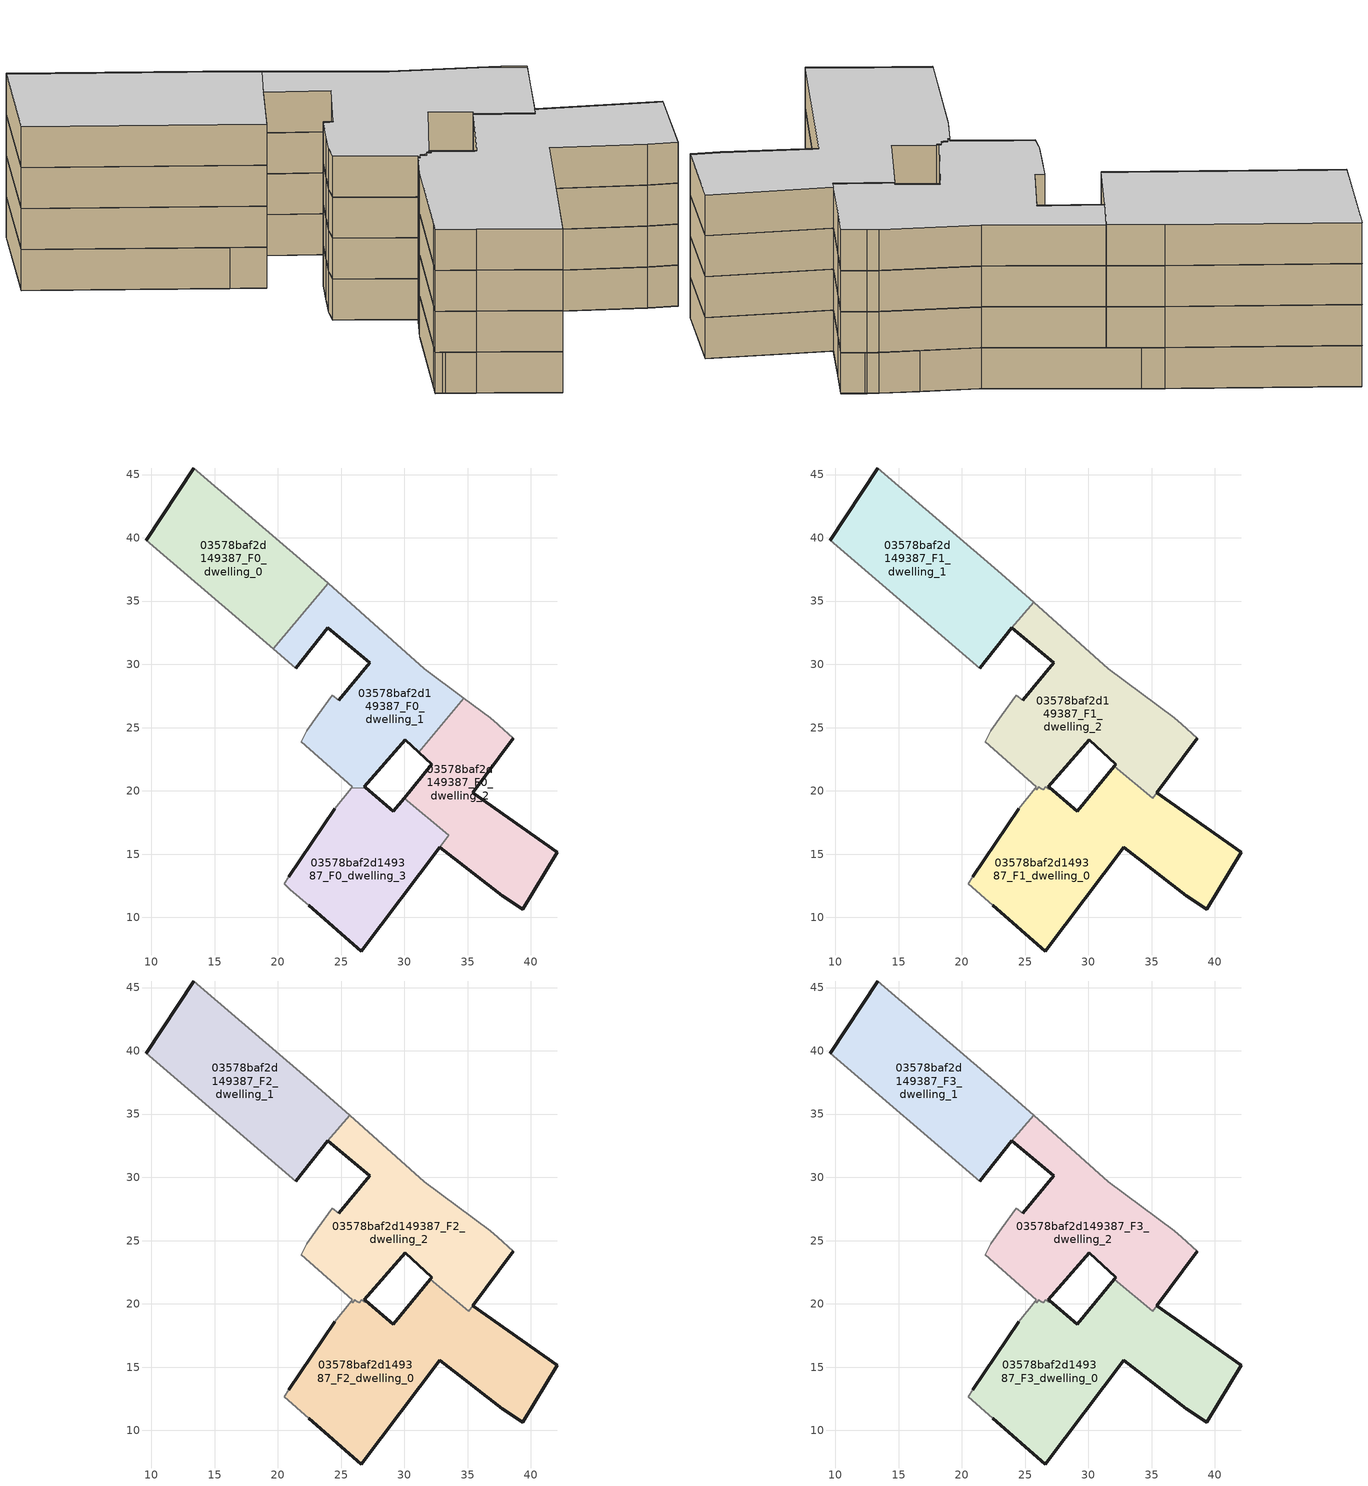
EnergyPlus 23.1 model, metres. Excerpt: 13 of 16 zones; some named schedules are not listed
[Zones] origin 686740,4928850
03578baf2d149387_F0_dwelling_0
 floor ground (EU_floor_Construction): 19.62,31.23 23.99,36.41 22.85,37.42 13.37,45.52 9.59,39.83 z0
 wall outside (EU_wall_Construction): 9.59,39.83 13.37,45.52 z0:3
 wall adiabatic (EU_wall_Construction): 19.62,31.23 9.59,39.83 / 13.37,45.52 22.85,37.42 23.99,36.41 z0:3
 wall to 03578baf2d149387_F0_dwelling_1 (EU_wall_Construction): 23.99,36.41 19.62,31.23 z0:3
03578baf2d149387_F0_dwelling_1
 floor ground (EU_floor_Construction): 31.12,23.08 34.7,27.33 31.57,29.67 23.99,36.41 19.62,31.23 21.4,29.7 23.96,32.9 27.28,30.13 24.81,27.18 24.3,27.57 23.14,25.97 22.27,24.76 21.84,23.9 25.89,20.32 25.8,20.2 26.95,20.25 26.84,20.35 30.05,24.04 z0
 wall outside (EU_wall_Construction): 24.81,27.18 27.28,30.13 23.96,32.9 21.4,29.7 / 31.12,23.08 30.05,24.04 26.84,20.35 26.95,20.25 z0:3
 wall adiabatic (EU_wall_Construction): 21.4,29.7 19.62,31.23 / 23.99,36.41 31.57,29.67 34.7,27.33 / 25.8,20.2 25.89,20.32 21.84,23.9 22.27,24.76 23.14,25.97 24.3,27.57 24.81,27.18 z0:3
 wall to 03578baf2d149387_F0_dwelling_3 (EU_wall_Construction): 26.95,20.25 25.8,20.2 z0:3
 wall to 03578baf2d149387_F0_dwelling_2 (EU_wall_Construction): 34.7,27.33 31.12,23.08 z0:3
03578baf2d149387_F0_dwelling_2
 floor ground (EU_floor_Construction): 39.35,10.65 42.09,15.17 35.39,19.87 37.44,22.61 38.6,24.17 37.47,25.18 37.36,25.28 36.78,25.79 34.7,27.33 31.12,23.08 32.18,22.12 30,19.44 33.51,16.48 32.79,15.54 37.75,11.74 z0
 wall outside (EU_wall_Construction): 30,19.44 32.18,22.12 31.12,23.08 / 38.6,24.17 37.44,22.61 35.39,19.87 42.09,15.17 39.35,10.65 37.75,11.74 32.79,15.54 z0:3
 wall adiabatic (EU_wall_Construction): 34.7,27.33 36.78,25.79 37.36,25.28 37.47,25.18 38.6,24.17 z0:3
 wall to 03578baf2d149387_F0_dwelling_3 (EU_wall_Construction): 32.79,15.54 33.51,16.48 30,19.44 z0:3
03578baf2d149387_F0_dwelling_3
 floor ground (EU_floor_Construction): 26.6,7.35 33.51,16.48 30,19.44 29.13,18.38 26.95,20.25 25.8,20.2 24.51,18.6 20.88,13.23 20.49,12.65 20.83,12.35 21,12.21 22.46,10.95 z0
 wall outside (EU_wall_Construction): 20.88,13.23 24.51,18.6 / 26.95,20.25 29.13,18.38 30,19.44 / 32.79,15.54 26.6,7.35 22.46,10.95 z0:3
 wall adiabatic (EU_wall_Construction): 24.51,18.6 25.8,20.2 / 22.46,10.95 21,12.21 20.83,12.35 20.49,12.65 20.88,13.23 z0:3
03578baf2d149387_F1_dwelling_0
 floor to 03578baf2d149387_F0_dwelling_1 (EU_floor_Construction): 26.23,20.22 26.1,20.34 25.99,20.21 z3
 floor to 03578baf2d149387_F0_dwelling_3 (EU_floor_Construction): 26.6,7.35 33.51,16.48 30,19.44 29.13,18.38 26.95,20.25 26.86,20.14 26.73,20.24 26.54,20.23 26.43,20.11 26.35,20.18 26.32,20.14 26.23,20.22 25.99,20.21 25.91,20.1 25.8,20.2 24.51,18.6 20.88,13.23 20.49,12.65 20.83,12.35 20.91,12.28 22.46,10.95 z3
 floor to 03578baf2d149387_F0_dwelling_2 (EU_floor_Construction): 39.35,10.65 42.09,15.17 35.39,19.87 35.07,19.43 32.06,21.97 30,19.44 33.51,16.48 32.79,15.54 37.75,11.74 z3
 wall outside (EU_wall_Construction): 35.39,19.87 42.09,15.17 39.35,10.65 37.75,11.74 32.79,15.54 26.6,7.35 22.46,10.95 / 20.88,13.23 24.51,18.6 / 26.95,20.25 29.13,18.38 32.06,21.97 z3:6
 wall adiabatic (EU_wall_Construction): 22.46,10.95 20.49,12.65 20.88,13.23 / 24.51,18.6 25.8,20.2 z3:6
 wall to 03578baf2d149387_F1_dwelling_2 (EU_wall_Construction): 25.8,20.2 25.91,20.1 26.1,20.34 26.32,20.14 26.35,20.18 26.43,20.11 26.63,20.33 26.86,20.14 26.95,20.25 / 32.06,21.97 35.07,19.43 35.39,19.87 z3:6
03578baf2d149387_F1_dwelling_1
 floor to 03578baf2d149387_F0_dwelling_0 (EU_floor_Construction): 19.62,31.23 23.99,36.41 22.85,37.42 13.37,45.52 9.59,39.83 z3
 floor to 03578baf2d149387_F0_dwelling_1 (EU_floor_Construction): 23.96,32.9 25.66,34.92 23.99,36.41 19.62,31.23 21.4,29.7 z3
 wall outside (EU_wall_Construction): 23.96,32.9 21.4,29.7 / 9.59,39.83 13.37,45.52 z3:6
 wall adiabatic (EU_wall_Construction): 21.4,29.7 9.59,39.83 / 13.37,45.52 22.85,37.42 25.66,34.92 z3:6
 wall to 03578baf2d149387_F1_dwelling_2 (EU_wall_Construction): 25.66,34.92 23.96,32.9 z3:6
03578baf2d149387_F1_dwelling_2
 floor to 03578baf2d149387_F0_dwelling_1 (EU_floor_Construction): 31.12,23.08 34.7,27.33 31.57,29.67 25.66,34.92 23.96,32.9 27.28,30.13 24.81,27.18 24.3,27.57 23.14,25.97 22.27,24.76 21.84,23.9 25.89,20.32 25.8,20.2 25.99,20.21 26.1,20.34 26.23,20.22 26.54,20.23 26.63,20.33 26.73,20.24 26.95,20.25 26.84,20.35 30.05,24.04 z3
 floor to 03578baf2d149387_F0_dwelling_2 (EU_floor_Construction): 37.44,22.61 38.6,24.17 37.47,25.18 37.36,25.28 36.78,25.79 34.7,27.33 31.12,23.08 32.18,22.12 32.06,21.97 35.07,19.43 z3
 floor to 03578baf2d149387_F0_dwelling_3 (EU_floor_Construction): 26.86,20.14 26.95,20.25 26.73,20.24 z3; 26.43,20.11 26.54,20.23 26.23,20.22 26.32,20.14 26.35,20.18 z3; 25.91,20.1 25.99,20.21 25.8,20.2 z3
 wall outside (EU_wall_Construction): 32.06,21.97 32.18,22.12 30.05,24.04 26.84,20.35 26.95,20.25 / 24.81,27.18 27.28,30.13 23.96,32.9 / 38.6,24.17 37.44,22.61 35.39,19.87 z3:6
 wall adiabatic (EU_wall_Construction): 25.8,20.2 25.89,20.32 21.84,23.9 22.27,24.76 23.14,25.97 24.3,27.57 24.81,27.18 / 25.66,34.92 31.57,29.67 36.78,25.79 37.36,25.28 38.6,24.17 z3:6
03578baf2d149387_F2_dwelling_0
 floor to 03578baf2d149387_F1_dwelling_0 (EU_floor_Construction): 39.35,10.65 42.09,15.17 35.39,19.87 35.07,19.43 32.06,21.97 29.13,18.38 26.95,20.25 26.86,20.14 26.63,20.33 26.43,20.11 26.35,20.18 26.32,20.14 26.1,20.34 25.91,20.1 25.8,20.2 24.51,18.6 20.88,13.23 20.49,12.65 22.46,10.95 26.6,7.35 32.79,15.54 37.75,11.74 z6
 wall outside (EU_wall_Construction): 35.39,19.87 42.09,15.17 39.35,10.65 37.75,11.74 32.79,15.54 26.6,7.35 22.46,10.95 / 20.88,13.23 24.51,18.6 / 26.95,20.25 29.13,18.38 32.06,21.97 z6:9
 wall adiabatic (EU_wall_Construction): 22.46,10.95 20.49,12.65 20.88,13.23 / 24.51,18.6 25.8,20.2 z6:9
 wall to 03578baf2d149387_F2_dwelling_2 (EU_wall_Construction): 25.8,20.2 25.91,20.1 26.1,20.34 26.32,20.14 26.35,20.18 26.43,20.11 26.63,20.33 26.86,20.14 26.95,20.25 / 32.06,21.97 35.07,19.43 35.39,19.87 z6:9
03578baf2d149387_F2_dwelling_1
 floor to 03578baf2d149387_F1_dwelling_1 (EU_floor_Construction): 23.96,32.9 25.66,34.92 22.85,37.42 13.37,45.52 9.59,39.83 21.4,29.7 z6
 wall outside (EU_wall_Construction): 23.96,32.9 21.4,29.7 / 9.59,39.83 13.37,45.52 z6:9
 wall adiabatic (EU_wall_Construction): 21.4,29.7 9.59,39.83 / 13.37,45.52 22.85,37.42 25.66,34.92 z6:9
 wall to 03578baf2d149387_F2_dwelling_2 (EU_wall_Construction): 25.66,34.92 23.96,32.9 z6:9
03578baf2d149387_F2_dwelling_2
 floor to 03578baf2d149387_F1_dwelling_2 (EU_floor_Construction): 37.44,22.61 38.6,24.17 37.36,25.28 36.78,25.79 31.57,29.67 25.66,34.92 23.96,32.9 27.28,30.13 24.81,27.18 24.3,27.57 23.14,25.97 22.27,24.76 21.84,23.9 25.89,20.32 25.8,20.2 25.91,20.1 26.1,20.34 26.32,20.14 26.35,20.18 26.43,20.11 26.63,20.33 26.86,20.14 26.95,20.25 26.84,20.35 30.05,24.04 32.18,22.12 32.06,21.97 35.07,19.43 z6
 wall outside (EU_wall_Construction): 32.06,21.97 32.18,22.12 30.05,24.04 26.84,20.35 26.95,20.25 / 24.81,27.18 27.28,30.13 23.96,32.9 / 38.6,24.17 37.44,22.61 35.39,19.87 z6:9
 wall adiabatic (EU_wall_Construction): 25.8,20.2 25.89,20.32 21.84,23.9 22.27,24.76 23.14,25.97 24.3,27.57 24.81,27.18 / 25.66,34.92 31.57,29.67 36.78,25.79 37.36,25.28 38.6,24.17 z6:9
03578baf2d149387_F3_dwelling_0
 floor to 03578baf2d149387_F2_dwelling_0 (EU_floor_Construction): 39.35,10.65 42.09,15.17 35.39,19.87 35.07,19.43 32.06,21.97 29.13,18.38 26.95,20.25 26.86,20.14 26.63,20.33 26.43,20.11 26.35,20.18 26.32,20.14 26.1,20.34 25.91,20.1 25.8,20.2 24.51,18.6 20.88,13.23 20.49,12.65 22.46,10.95 26.6,7.35 32.79,15.54 37.75,11.74 z9
 wall outside (EU_wall_Construction): 35.39,19.87 42.09,15.17 39.35,10.65 37.75,11.74 32.79,15.54 26.6,7.35 22.46,10.95 / 20.88,13.23 24.51,18.6 / 26.95,20.25 29.13,18.38 32.06,21.97 z9:12
 wall adiabatic (EU_wall_Construction): 22.46,10.95 20.49,12.65 20.88,13.23 / 24.51,18.6 25.8,20.2 z9:12
 wall to 03578baf2d149387_F3_dwelling_2 (EU_wall_Construction): 25.8,20.2 25.91,20.1 26.1,20.34 26.32,20.14 26.35,20.18 26.43,20.11 26.63,20.33 26.86,20.14 26.95,20.25 / 32.06,21.97 35.07,19.43 35.39,19.87 z9:12
 ceiling to 03578baf2d149387_F4_dwelling_0 (EU_floor_Construction): 42.09,15.17 39.35,10.65 37.75,11.74 32.79,15.54 26.6,7.35 22.46,10.95 20.49,12.65 20.88,13.23 24.51,18.6 25.8,20.2 25.91,20.1 26.1,20.34 26.32,20.14 26.35,20.18 26.43,20.11 26.63,20.33 26.86,20.14 26.95,20.25 29.13,18.38 32.06,21.97 35.07,19.43 35.39,19.87 z12
03578baf2d149387_F3_dwelling_1
 floor to 03578baf2d149387_F2_dwelling_1 (EU_floor_Construction): 23.96,32.9 25.66,34.92 22.85,37.42 13.37,45.52 9.59,39.83 21.4,29.7 z9
 wall outside (EU_wall_Construction): 23.96,32.9 21.4,29.7 / 9.59,39.83 13.37,45.52 z9:12
 wall adiabatic (EU_wall_Construction): 21.4,29.7 9.59,39.83 / 13.37,45.52 22.85,37.42 25.66,34.92 z9:12
 wall to 03578baf2d149387_F3_dwelling_2 (EU_wall_Construction): 25.66,34.92 23.96,32.9 z9:12
 ceiling to 03578baf2d149387_F4_dwelling_1 (EU_floor_Construction): 22.85,37.42 25.66,34.92 23.96,32.9 21.4,29.7 9.59,39.83 13.37,45.52 z12
03578baf2d149387_F3_dwelling_2
 floor to 03578baf2d149387_F2_dwelling_2 (EU_floor_Construction): 37.44,22.61 38.6,24.17 37.36,25.28 36.78,25.79 31.57,29.67 25.66,34.92 23.96,32.9 27.28,30.13 24.81,27.18 24.3,27.57 23.14,25.97 22.27,24.76 21.84,23.9 25.89,20.32 25.8,20.2 25.91,20.1 26.1,20.34 26.32,20.14 26.35,20.18 26.43,20.11 26.63,20.33 26.86,20.14 26.95,20.25 26.84,20.35 30.05,24.04 32.18,22.12 32.06,21.97 35.07,19.43 z9
 wall outside (EU_wall_Construction): 32.06,21.97 32.18,22.12 30.05,24.04 26.84,20.35 26.95,20.25 / 24.81,27.18 27.28,30.13 23.96,32.9 / 38.6,24.17 37.44,22.61 35.39,19.87 z9:12
 wall adiabatic (EU_wall_Construction): 25.8,20.2 25.89,20.32 21.84,23.9 22.27,24.76 23.14,25.97 24.3,27.57 24.81,27.18 / 25.66,34.92 31.57,29.67 36.78,25.79 37.36,25.28 38.6,24.17 z9:12
 ceiling to 03578baf2d149387_F4_dwelling_2 (EU_floor_Construction): 31.57,29.67 36.78,25.79 37.36,25.28 38.6,24.17 37.44,22.61 35.07,19.43 32.06,21.97 32.18,22.12 30.05,24.04 26.84,20.35 26.95,20.25 26.86,20.14 26.63,20.33 26.43,20.11 26.35,20.18 26.32,20.14 26.1,20.34 25.91,20.1 25.8,20.2 25.89,20.32 21.84,23.9 22.27,24.76 23.14,25.97 24.3,27.57 24.81,27.18 27.28,30.13 23.96,32.9 25.66,34.92 z12
[Building]
EU S2 Campaign: North Axis=0; Terrain=City; Solar Distribution=FullExterior
[Site:Location]
Bologna: Latitude=44.5; Longitude=11.25; Time Zone=1; Elevation=37
[SizingPeriod:WeatherFileDays]
AnnualSizingPeriod: Begin Month=1; Begin Day of Month=1; End Month=12; End Day of Month=31; Day of Week for Start Day=Monday; Use Weather File Daylight Saving Period=No; Use Weather File Rain and Snow Indicators=No
[MATERIAL]
EU_InternalMass_Material: Roughness=MediumRough; Thickness=0.1; Conductivity=1; Density=1800; Specific Heat=900; Thermal Absorptance=0.9; Solar Absorptance=0.7; Visible Absorptance=0.7
[MATERIAL:NOMASS] Roughness=MediumRough; Thermal Absorptance=0.9; Solar Absorptance=0.7; Visible Absorptance=0.7
Name | Thermal Resistance
EU_wall_NoMass | 0.905828
EU_floor_NoMass | 0.67114
[CONSTRUCTION]
EU_wall_Construction: EU_wall_NoMass
EU_floor_Construction: EU_floor_NoMass
EU_InternalMass_Construction: EU_InternalMass_Material
[ZONE] Type=1; Multiplier=1; Ceiling Height=autocalculate; Floor Area=autocalculate; Part of Total Floor Area=Yes
Name | Volume
03578baf2d149387_F0_dwelling_0 | 277.094
03578baf2d149387_F1_dwelling_0 | 436.068
03578baf2d149387_F2_dwelling_0; 03578baf2d149387_F3_dwelling_0 | 436.099
03578baf2d149387_F0_dwelling_1 | 303.977
03578baf2d149387_F1_dwelling_1 | 323.216
03578baf2d149387_F2_dwelling_1; 03578baf2d149387_F3_dwelling_1 | 323.227
03578baf2d149387_F0_dwelling_2 | 259.739
03578baf2d149387_F1_dwelling_2 | 349.068
03578baf2d149387_F2_dwelling_2; 03578baf2d149387_F3_dwelling_2 | 349.076
03578baf2d149387_F0_dwelling_3 | 267.571
[INTERNALMASS] Construction=EU_InternalMass_Construction
Name | Zone or ZoneList | Surface Area
03578baf2d149387_F0_dwelling_0_EU_InternalMass | 03578baf2d149387_F0_dwelling_0 | 92.3644
03578baf2d149387_F0_dwelling_1_EU_InternalMass | 03578baf2d149387_F0_dwelling_1 | 101.326
03578baf2d149387_F0_dwelling_2_EU_InternalMass | 03578baf2d149387_F0_dwelling_2 | 86.5783
03578baf2d149387_F0_dwelling_3_EU_InternalMass | 03578baf2d149387_F0_dwelling_3 | 89.1925
03578baf2d149387_F1_dwelling_0_EU_InternalMass | 03578baf2d149387_F1_dwelling_0 | 145.368
03578baf2d149387_F1_dwelling_1_EU_InternalMass | 03578baf2d149387_F1_dwelling_1 | 107.742
03578baf2d149387_F1_dwelling_2_EU_InternalMass | 03578baf2d149387_F1_dwelling_2 | 116.357
03578baf2d149387_F2_dwelling_0_EU_InternalMass | 03578baf2d149387_F2_dwelling_0 | 145.368
03578baf2d149387_F2_dwelling_1_EU_InternalMass | 03578baf2d149387_F2_dwelling_1 | 107.742
03578baf2d149387_F2_dwelling_2_EU_InternalMass | 03578baf2d149387_F2_dwelling_2 | 116.357
03578baf2d149387_F3_dwelling_0_EU_InternalMass | 03578baf2d149387_F3_dwelling_0 | 145.368
03578baf2d149387_F3_dwelling_1_EU_InternalMass | 03578baf2d149387_F3_dwelling_1 | 107.742
03578baf2d149387_F3_dwelling_2_EU_InternalMass | 03578baf2d149387_F3_dwelling_2 | 116.357
[OTHEREQUIPMENT] Fuel Type=Electricity; Design Level Calculation Method=Watts/Area; Power per Zone Floor Area=1; Fraction Latent=0; Fraction Radiant=0; Fraction Lost=0; Carbon Dioxide Generation Rate=0; EndUse Subcategory=EU_Step8_InternalGains
Name | Zone or ZoneList or Space or SpaceList | Schedule
EU_Step8_InternalGain_03578baf2d149387_F0_dwelling_0_f000 | 03578baf2d149387_F0_dwelling_0 | EU_Step8_GainSchedule_03578baf2d149387_F0_dwelling_0_f000
EU_Step8_InternalGain_03578baf2d149387_F0_dwelling_1_f000 | 03578baf2d149387_F0_dwelling_1 | EU_Step8_GainSchedule_03578baf2d149387_F0_dwelling_1_f000
EU_Step8_InternalGain_03578baf2d149387_F0_dwelling_2_f000 | 03578baf2d149387_F0_dwelling_2 | EU_Step8_GainSchedule_03578baf2d149387_F0_dwelling_2_f000
EU_Step8_InternalGain_03578baf2d149387_F0_dwelling_3_f000 | 03578baf2d149387_F0_dwelling_3 | EU_Step8_GainSchedule_03578baf2d149387_F0_dwelling_3_f000
EU_Step8_InternalGain_03578baf2d149387_F1_dwelling_0_f000 | 03578baf2d149387_F1_dwelling_0 | EU_Step8_GainSchedule_03578baf2d149387_F1_dwelling_0_f000
EU_Step8_InternalGain_03578baf2d149387_F1_dwelling_1_f000 | 03578baf2d149387_F1_dwelling_1 | EU_Step8_GainSchedule_03578baf2d149387_F1_dwelling_1_f000
EU_Step8_InternalGain_03578baf2d149387_F1_dwelling_2_f000 | 03578baf2d149387_F1_dwelling_2 | EU_Step8_GainSchedule_03578baf2d149387_F1_dwelling_2_f000
EU_Step8_InternalGain_03578baf2d149387_F2_dwelling_0_f000 | 03578baf2d149387_F2_dwelling_0 | EU_Step8_GainSchedule_03578baf2d149387_F2_dwelling_0_f000
EU_Step8_InternalGain_03578baf2d149387_F2_dwelling_1_f000 | 03578baf2d149387_F2_dwelling_1 | EU_Step8_GainSchedule_03578baf2d149387_F2_dwelling_1_f000
EU_Step8_InternalGain_03578baf2d149387_F2_dwelling_2_f000 | 03578baf2d149387_F2_dwelling_2 | EU_Step8_GainSchedule_03578baf2d149387_F2_dwelling_2_f000
EU_Step8_InternalGain_03578baf2d149387_F3_dwelling_0_f000 | 03578baf2d149387_F3_dwelling_0 | EU_Step8_GainSchedule_03578baf2d149387_F3_dwelling_0_f000
EU_Step8_InternalGain_03578baf2d149387_F3_dwelling_1_f000 | 03578baf2d149387_F3_dwelling_1 | EU_Step8_GainSchedule_03578baf2d149387_F3_dwelling_1_f000
EU_Step8_InternalGain_03578baf2d149387_F3_dwelling_2_f000 | 03578baf2d149387_F3_dwelling_2 | EU_Step8_GainSchedule_03578baf2d149387_F3_dwelling_2_f000
[ZONEVENTILATION:DESIGNFLOWRATE] Schedule=EU_AlwaysOn; Design Flow Rate Calculation Method=AirChanges/Hour; Air Changes per Hour=0.73129; Ventilation Type=Natural; Fan Pressure Rise=0; Fan Total Efficiency=1; Constant Term Coefficient=1; Temperature Term Coefficient=0; Velocity Term Coefficient=0; Velocity Squared Term Coefficient=0; Minimum Indoor Temperature=-100; Maximum Indoor Temperature=100; Delta Temperature=-100; Minimum Outdoor Temperature=-100; Maximum Outdoor Temperature=100; Maximum Wind Speed=40
Name | Zone or ZoneList or Space or SpaceList
EU_ConstantAir_03578baf2d149387_F0_dwelling_0 | 03578baf2d149387_F0_dwelling_0
EU_ConstantAir_03578baf2d149387_F0_dwelling_1 | 03578baf2d149387_F0_dwelling_1
EU_ConstantAir_03578baf2d149387_F0_dwelling_2 | 03578baf2d149387_F0_dwelling_2
EU_ConstantAir_03578baf2d149387_F0_dwelling_3 | 03578baf2d149387_F0_dwelling_3
EU_ConstantAir_03578baf2d149387_F1_dwelling_0 | 03578baf2d149387_F1_dwelling_0
EU_ConstantAir_03578baf2d149387_F1_dwelling_1 | 03578baf2d149387_F1_dwelling_1
EU_ConstantAir_03578baf2d149387_F1_dwelling_2 | 03578baf2d149387_F1_dwelling_2
EU_ConstantAir_03578baf2d149387_F2_dwelling_0 | 03578baf2d149387_F2_dwelling_0
EU_ConstantAir_03578baf2d149387_F2_dwelling_1 | 03578baf2d149387_F2_dwelling_1
EU_ConstantAir_03578baf2d149387_F2_dwelling_2 | 03578baf2d149387_F2_dwelling_2
EU_ConstantAir_03578baf2d149387_F3_dwelling_0 | 03578baf2d149387_F3_dwelling_0
EU_ConstantAir_03578baf2d149387_F3_dwelling_1 | 03578baf2d149387_F3_dwelling_1
EU_ConstantAir_03578baf2d149387_F3_dwelling_2 | 03578baf2d149387_F3_dwelling_2
